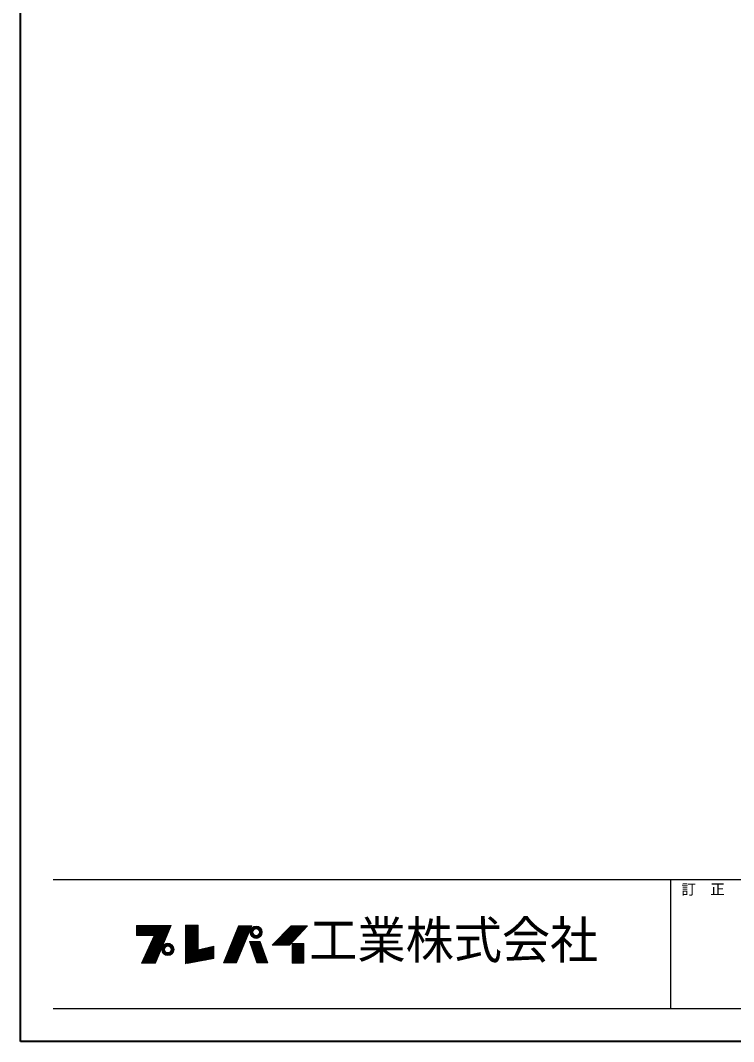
# Model space of a CAD drawing. Units: millimetres at full size, sheet at 1:10; details may follow other scales. Extents: x -2102 to 1948, y -1411 to 1399.
# Drawn here: x -2102 to -1117, y -1411 to -1 of the extents above; entities that cross this region are included whole.
import ezdxf
from ezdxf.enums import TextEntityAlignment as Align

# ---------------------------------------------------------------- set-up
doc = ezdxf.new("R2010")
doc.units = ezdxf.units.MM
doc.header["$LTSCALE"] = 10
doc.layers.add('0-0____1', color=4, linetype='Continuous', lineweight=9)
doc.styles.add('ＭＳ ゴシック', font='')
doc.styles.get('ＭＳ ゴシック').set_extended_font_data('MS Gothic')

msp = doc.modelspace()

# ---------------------------------------------------------------- linework, layer by layer
at = {"layer": '0-0____1', "color": 1, "lineweight": 40}
for p, q in [((-2102.14, -1410.54), (-2102.14, 1399.46)), ((1947.86, -1410.54), (-2102.14, -1410.54))]:
    msp.add_line(p, q, dxfattribs=at)
at = {"layer": '0-0____1', "color": 6, "lineweight": 25}
for p, q in [((-2057.14, -1186.97), (1902.86, -1186.97)), ((-1204.29, -1186.97), (-1204.29, -1365.54)), ((1902.86, -1365.54), (-2057.14, -1365.54))]:
    msp.add_line(p, q, dxfattribs=at)
at = {"layer": '0-0____1', "color": 7, "lineweight": 18}
for p, q in [((-1941.72, -1250.74), (-1894.31, -1250.74)), ((-1941.72, -1251.16), (-1894.48, -1251.16)), ((-1941.72, -1251.79), (-1894.74, -1251.79)), ((-1941.72, -1252.42), (-1895, -1252.42)), ((-1941.72, -1253.05), (-1895.26, -1253.05)), ((-1941.72, -1253.89), (-1895.61, -1253.89)), ((-1895.87, -1254.52), (-1941.72, -1254.52)), ((-1915.68, -1302.4), (-1894.05, -1250.11)), ((-1874.1, -1249.9), (-1874.1, -1303.03)), ((-1856.67, -1249.9), (-1874.1, -1249.9)), ((-1874.1, -1250.74), (-1856.67, -1250.74)), ((-1874.1, -1251.16), (-1856.67, -1251.16)), ((-1874.1, -1251.79), (-1856.67, -1251.79)), ((-1874.1, -1252.42), (-1856.67, -1252.42)), ((-1874.1, -1253.05), (-1856.67, -1253.05)), ((-1874.1, -1253.89), (-1856.67, -1253.89)), ((-1874.1, -1254.52), (-1856.67, -1254.52)), ((-1800.81, -1250.95), (-1821.81, -1301.98)), ((-1803.96, -1301.98), (-1782.75, -1250.95)), ((-1802.28, -1254.52), (-1784.23, -1254.52)), ((-1802.02, -1253.89), (-1783.97, -1253.89)), ((-1801.67, -1253.05), (-1783.62, -1253.05)), ((-1801.41, -1252.42), (-1783.38, -1252.42)), ((-1801.15, -1251.79), (-1783.1, -1251.79)), ((-1800.81, -1250.95), (-1782.75, -1250.95)), ((-1783.5, -1254.52), (-1769.81, -1254.52)), ((-1782.79, -1253.68), (-1770.52, -1253.68)), ((-1781.58, -1252.63), (-1771.73, -1252.63)), ((-1780.1, -1251.79), (-1773.21, -1251.79)), ((-1731.72, -1254.52), (-1709.2, -1254.52)), ((-1731.09, -1253.89), (-1708.62, -1253.89)), ((-1730.46, -1277.41), (-1705.89, -1250.95)), ((-1730.25, -1253.05), (-1707.84, -1253.05)), ((-1729.62, -1252.42), (-1707.25, -1252.42)), ((-1728.99, -1251.79), (-1706.67, -1251.79)), ((-1941.72, -1255.15), (-1896.13, -1255.15)), ((-1941.72, -1255.78), (-1896.39, -1255.78)), ((-1941.72, -1256.41), (-1896.65, -1256.41)), ((-1941.72, -1257.04), (-1896.91, -1257.04)), ((-1941.72, -1257.46), (-1897.09, -1257.46)), ((-1941.72, -1258.3), (-1897.43, -1258.3)), ((-1941.72, -1258.93), (-1897.69, -1258.93)), ((-1941.72, -1259.56), (-1897.96, -1259.56)), ((-1941.72, -1260.19), (-1898.22, -1260.19)), ((-1941.72, -1260.82), (-1898.48, -1260.82)), ((-1941.72, -1261.45), (-1898.74, -1261.45)), ((-1941.72, -1262.08), (-1899, -1262.08)), ((-1941.72, -1262.71), (-1899.26, -1262.71)), ((-1941.72, -1263.34), (-1899.52, -1263.34)), ((-1917.36, -1264.18), (-1941.72, -1264.18)), ((-1935, -1302.4), (-1917.36, -1264.18)), ((-1901.34, -1267.75), (-1919, -1267.75)), ((-1901.08, -1267.12), (-1918.71, -1267.12)), ((-1900.74, -1266.28), (-1918.33, -1266.28)), ((-1900.47, -1265.65), (-1918.03, -1265.65)), ((-1900.13, -1264.81), (-1917.65, -1264.81)), ((-1899.87, -1264.18), (-1917.36, -1264.18)), ((-1874.1, -1255.15), (-1856.67, -1255.15)), ((-1874.1, -1255.78), (-1856.67, -1255.78)), ((-1874.1, -1256.41), (-1856.67, -1256.41)), ((-1874.1, -1257.04), (-1856.67, -1257.04)), ((-1874.1, -1257.46), (-1856.67, -1257.46)), ((-1874.1, -1258.3), (-1856.67, -1258.3)), ((-1874.1, -1258.93), (-1856.67, -1258.93)), ((-1874.1, -1259.56), (-1856.67, -1259.56)), ((-1874.1, -1260.19), (-1856.67, -1260.19)), ((-1874.1, -1260.82), (-1856.67, -1260.82)), ((-1874.1, -1261.45), (-1856.67, -1261.45)), ((-1874.1, -1262.08), (-1856.67, -1262.08)), ((-1874.1, -1262.71), (-1856.67, -1262.71)), ((-1874.1, -1263.34), (-1856.67, -1263.34)), ((-1874.1, -1264.18), (-1856.67, -1264.18)), ((-1874.1, -1264.81), (-1856.67, -1264.81)), ((-1874.1, -1265.65), (-1856.67, -1265.65)), ((-1874.1, -1266.28), (-1856.67, -1266.28)), ((-1874.1, -1267.12), (-1856.67, -1267.12)), ((-1874.1, -1267.75), (-1856.67, -1267.75)), ((-1807.72, -1267.75), (-1789.73, -1267.75)), ((-1807.46, -1267.12), (-1789.47, -1267.12)), ((-1807.11, -1266.28), (-1789.12, -1266.28)), ((-1806.86, -1265.65), (-1788.86, -1265.65)), ((-1806.51, -1264.81), (-1788.51, -1264.81)), ((-1806.25, -1264.18), (-1788.25, -1264.18)), ((-1805.91, -1263.34), (-1787.9, -1263.34)), ((-1805.65, -1262.71), (-1787.63, -1262.71)), ((-1805.39, -1262.08), (-1787.37, -1262.08)), ((-1805.13, -1261.45), (-1787.11, -1261.45)), ((-1804.87, -1260.82), (-1786.85, -1260.82)), ((-1804.59, -1260.19), (-1786.59, -1260.19)), ((-1804.35, -1259.56), (-1786.32, -1259.56)), ((-1804.09, -1258.93), (-1786.06, -1258.93)), ((-1803.83, -1258.3), (-1785.8, -1258.3)), ((-1803.49, -1257.46), (-1785.45, -1257.46)), ((-1803.31, -1257.04), (-1785.28, -1257.04)), ((-1803.05, -1256.41), (-1785.02, -1256.41)), ((-1802.79, -1255.78), (-1784.75, -1255.78)), ((-1802.53, -1255.15), (-1784.49, -1255.15)), ((-1785.16, -1259.56), (-1781.16, -1259.56)), ((-1785.11, -1258.72), (-1781.08, -1258.72)), ((-1785.09, -1260.61), (-1781.03, -1260.61)), ((-1784.94, -1257.67), (-1780.74, -1257.67)), ((-1784.89, -1261.66), (-1780.64, -1261.66)), ((-1784.55, -1256.41), (-1779.87, -1256.41)), ((-1784.55, -1262.71), (-1779.87, -1262.71)), ((-1784.16, -1255.57), (-1778.74, -1255.57)), ((-1784.05, -1263.76), (-1778.27, -1263.76)), ((-1783.34, -1264.81), (-1769.97, -1264.81)), ((-1782.59, -1265.65), (-1770.73, -1265.65)), ((-1780.93, -1266.91), (-1772.39, -1266.91)), ((-1778.93, -1267.75), (-1774.38, -1267.75)), ((-1769.27, -1263.76), (-1775.04, -1263.76)), ((-1769.15, -1255.57), (-1774.58, -1255.57)), ((-1768.76, -1256.41), (-1773.44, -1256.41)), ((-1768.76, -1262.71), (-1773.44, -1262.71)), ((-1768.42, -1261.66), (-1772.68, -1261.66)), ((-1768.37, -1257.67), (-1772.57, -1257.67)), ((-1768.22, -1260.61), (-1772.28, -1260.61)), ((-1768.2, -1258.72), (-1772.24, -1258.72)), ((-1772.16, -1259.56), (-1768.16, -1259.56)), ((-1744.95, -1267.75), (-1721.49, -1267.75)), ((-1744.32, -1267.12), (-1720.9, -1267.12)), ((-1743.48, -1266.28), (-1720.12, -1266.28)), ((-1742.85, -1265.65), (-1719.54, -1265.65)), ((-1742.01, -1264.81), (-1718.76, -1264.81)), ((-1741.38, -1264.18), (-1718.17, -1264.18)), ((-1740.54, -1263.34), (-1717.39, -1263.34)), ((-1739.91, -1262.71), (-1716.81, -1262.71)), ((-1739.28, -1262.08), (-1716.22, -1262.08)), ((-1738.65, -1261.45), (-1715.64, -1261.45)), ((-1738.02, -1260.82), (-1715.05, -1260.82)), ((-1737.39, -1260.19), (-1714.47, -1260.19)), ((-1736.76, -1259.56), (-1713.88, -1259.56)), ((-1736.13, -1258.93), (-1713.24, -1258.93)), ((-1735.5, -1258.3), (-1712.71, -1258.3)), ((-1734.66, -1257.46), (-1711.93, -1257.46)), ((-1734.24, -1257.04), (-1711.54, -1257.04)), ((-1733.61, -1256.41), (-1710.96, -1256.41)), ((-1732.98, -1255.78), (-1710.37, -1255.78)), ((-1732.35, -1255.15), (-1709.79, -1255.15)), ((-1925.79, -1282.45), (-1907.42, -1282.45)), ((-1906.99, -1281.4), (-1925.3, -1281.4)), ((-1906.47, -1280.14), (-1924.72, -1280.14)), ((-1906.03, -1279.09), (-1924.24, -1279.09)), ((-1905.69, -1278.25), (-1923.85, -1278.25)), ((-1905.25, -1277.2), (-1923.37, -1277.2)), ((-1922.98, -1276.36), (-1904.9, -1276.36)), ((-1904.47, -1275.31), (-1922.49, -1275.31)), ((-1904.04, -1274.26), (-1922.01, -1274.26)), ((-1903.69, -1273.42), (-1921.62, -1273.42)), ((-1921.14, -1272.37), (-1903.25, -1272.37)), ((-1902.91, -1271.53), (-1920.75, -1271.53)), ((-1902.56, -1270.69), (-1920.3, -1270.69)), ((-1919.88, -1269.64), (-1902.12, -1269.64)), ((-1901.78, -1268.8), (-1919.49, -1268.8)), ((-1906.91, -1282.45), (-1902.88, -1282.45)), ((-1906.74, -1281.4), (-1902.54, -1281.4)), ((-1906.35, -1280.14), (-1901.67, -1280.14)), ((-1905.85, -1279.09), (-1900.07, -1279.09)), ((-1905.3, -1278.25), (-1891.61, -1278.25)), ((-1904.39, -1277.2), (-1892.53, -1277.2)), ((-1903.38, -1276.36), (-1893.53, -1276.36)), ((-1901.38, -1275.31), (-1895.53, -1275.31)), ((-1891.07, -1279.09), (-1896.84, -1279.09)), ((-1890.56, -1280.14), (-1895.24, -1280.14)), ((-1890.17, -1281.4), (-1894.37, -1281.4)), ((-1890, -1282.45), (-1894.04, -1282.45)), ((-1874.1, -1268.8), (-1856.67, -1268.8)), ((-1874.1, -1269.64), (-1856.67, -1269.64)), ((-1874.1, -1270.69), (-1856.67, -1270.69)), ((-1874.1, -1271.53), (-1856.67, -1271.53)), ((-1874.1, -1272.37), (-1856.67, -1272.37)), ((-1874.1, -1273.42), (-1856.67, -1273.42)), ((-1874.1, -1274.26), (-1856.67, -1274.26)), ((-1874.1, -1275.31), (-1856.67, -1275.31)), ((-1874.1, -1276.36), (-1856.67, -1276.36)), ((-1874.1, -1277.2), (-1856.67, -1277.2)), ((-1874.1, -1278.25), (-1856.67, -1278.25)), ((-1874.1, -1279.09), (-1856.67, -1279.09)), ((-1874.1, -1280.14), (-1856.67, -1280.14)), ((-1874.1, -1281.4), (-1856.67, -1281.4)), ((-1874.1, -1282.45), (-1856.67, -1282.45)), ((-1835.04, -1282.45), (-1851.02, -1282.45)), ((-1835.04, -1281.4), (-1846.32, -1281.4)), ((-1835.04, -1280.14), (-1840.68, -1280.14)), ((-1813.77, -1282.45), (-1795.84, -1282.45)), ((-1813.34, -1281.4), (-1795.4, -1281.4)), ((-1812.82, -1280.14), (-1794.88, -1280.14)), ((-1812.39, -1279.09), (-1794.44, -1279.09)), ((-1812.04, -1278.25), (-1794.09, -1278.25)), ((-1811.61, -1277.2), (-1793.66, -1277.2)), ((-1811.26, -1276.36), (-1793.31, -1276.36)), ((-1810.83, -1275.31), (-1792.87, -1275.31)), ((-1810.4, -1274.26), (-1792.43, -1274.26)), ((-1810.05, -1273.42), (-1792.09, -1273.42)), ((-1809.63, -1272.37), (-1791.65, -1272.37)), ((-1809.28, -1271.53), (-1791.3, -1271.53)), ((-1808.93, -1270.69), (-1790.95, -1270.69)), ((-1808.5, -1269.64), (-1790.51, -1269.64)), ((-1808.15, -1268.8), (-1790.17, -1268.8)), ((-1785.82, -1272.37), (-1771.12, -1272.37)), ((-1785.46, -1273.42), (-1770.73, -1273.42)), ((-1785.17, -1274.26), (-1770.42, -1274.26)), ((-1784.8, -1275.31), (-1770.03, -1275.31)), ((-1784.44, -1276.36), (-1769.65, -1276.36)), ((-1784.14, -1277.2), (-1769.34, -1277.2)), ((-1783.78, -1278.25), (-1768.95, -1278.25)), ((-1783.49, -1279.09), (-1768.64, -1279.09)), ((-1783.12, -1280.14), (-1768.25, -1280.14)), ((-1782.69, -1281.4), (-1767.79, -1281.4)), ((-1782.32, -1282.45), (-1767.4, -1282.45)), ((-1760.28, -1301.77), (-1771.2, -1272.16)), ((-1754.61, -1277.41), (-1730.46, -1277.41)), ((-1753.56, -1276.36), (-1729.48, -1276.36)), ((-1752.51, -1275.31), (-1728.51, -1275.31)), ((-1751.46, -1274.26), (-1727.53, -1274.26)), ((-1750.62, -1273.42), (-1726.75, -1273.42)), ((-1749.57, -1272.37), (-1725.78, -1272.37)), ((-1748.73, -1271.53), (-1725, -1271.53)), ((-1747.89, -1270.69), (-1724.22, -1270.69)), ((-1746.84, -1269.64), (-1723.24, -1269.64)), ((-1746, -1268.8), (-1722.46, -1268.8)), ((-1726.68, -1276.36), (-1710.72, -1276.36)), ((-1726.68, -1277.2), (-1710.72, -1277.2)), ((-1726.68, -1278.25), (-1710.72, -1278.25)), ((-1726.68, -1279.09), (-1710.72, -1279.09)), ((-1726.68, -1280.14), (-1710.72, -1280.14)), ((-1726.68, -1281.4), (-1710.72, -1281.4)), ((-1726.68, -1282.45), (-1710.72, -1282.45)), ((-1913.33, -1296.73), (-1932.38, -1296.73)), ((-1912.9, -1295.68), (-1931.89, -1295.68)), ((-1912.38, -1294.42), (-1931.31, -1294.42)), ((-1912.03, -1293.58), (-1930.93, -1293.58)), ((-1911.59, -1292.53), (-1930.44, -1292.53)), ((-1911.16, -1291.48), (-1929.96, -1291.48)), ((-1910.72, -1290.43), (-1929.47, -1290.43)), ((-1910.29, -1289.38), (-1928.99, -1289.38)), ((-1909.94, -1288.54), (-1928.6, -1288.54)), ((-1909.51, -1287.49), (-1928.11, -1287.49)), ((-1909.07, -1286.44), (-1927.63, -1286.44)), ((-1908.55, -1285.18), (-1927.02, -1285.18)), ((-1908.21, -1284.34), (-1926.66, -1284.34)), ((-1907.77, -1283.29), (-1926.18, -1283.29)), ((-1906.96, -1283.29), (-1902.96, -1283.29)), ((-1906.89, -1284.34), (-1902.83, -1284.34)), ((-1906.74, -1285.18), (-1902.54, -1285.18)), ((-1906.35, -1286.44), (-1901.67, -1286.44)), ((-1905.85, -1287.49), (-1900.07, -1287.49)), ((-1905.14, -1288.54), (-1891.77, -1288.54)), ((-1904.39, -1289.38), (-1892.53, -1289.38)), ((-1903.07, -1290.43), (-1893.84, -1290.43)), ((-1900.73, -1291.48), (-1896.18, -1291.48)), ((-1891.07, -1287.49), (-1896.84, -1287.49)), ((-1890.56, -1286.44), (-1895.24, -1286.44)), ((-1890.17, -1285.18), (-1894.37, -1285.18)), ((-1890.02, -1284.34), (-1894.08, -1284.34)), ((-1893.96, -1283.29), (-1889.96, -1283.29)), ((-1874.1, -1283.29), (-1856.67, -1283.29)), ((-1874.1, -1284.34), (-1835.04, -1284.34)), ((-1874.1, -1285.18), (-1835.04, -1285.18)), ((-1874.1, -1286.44), (-1835.04, -1286.44)), ((-1874.1, -1287.49), (-1835.04, -1287.49)), ((-1874.1, -1288.54), (-1835.04, -1288.54)), ((-1874.1, -1289.38), (-1835.04, -1289.38)), ((-1874.1, -1290.43), (-1835.04, -1290.43)), ((-1874.1, -1291.48), (-1835.04, -1291.48)), ((-1874.1, -1292.53), (-1835.04, -1292.53)), ((-1874.1, -1293.58), (-1835.04, -1293.58)), ((-1874.1, -1294.42), (-1835.04, -1294.42)), ((-1874.1, -1295.68), (-1835.04, -1295.68)), ((-1874.1, -1296.73), (-1839.63, -1296.73)), ((-1835.04, -1283.29), (-1854.79, -1283.29)), ((-1819.65, -1296.73), (-1801.77, -1296.73)), ((-1819.21, -1295.68), (-1801.34, -1295.68)), ((-1818.7, -1294.42), (-1800.81, -1294.42)), ((-1818.35, -1293.58), (-1800.46, -1293.58)), ((-1817.92, -1292.53), (-1800.03, -1292.53)), ((-1817.49, -1291.48), (-1799.59, -1291.48)), ((-1817.05, -1290.43), (-1799.16, -1290.43)), ((-1816.62, -1289.38), (-1798.72, -1289.38)), ((-1816.28, -1288.54), (-1798.37, -1288.54)), ((-1815.84, -1287.49), (-1797.93, -1287.49)), ((-1815.41, -1286.44), (-1797.5, -1286.44)), ((-1814.89, -1285.18), (-1796.97, -1285.18)), ((-1814.55, -1284.34), (-1796.62, -1284.34)), ((-1814.11, -1283.29), (-1796.19, -1283.29)), ((-1782.03, -1283.29), (-1767.09, -1283.29)), ((-1781.66, -1284.34), (-1766.7, -1284.34)), ((-1781.37, -1285.18), (-1766.39, -1285.18)), ((-1780.93, -1286.44), (-1765.93, -1286.44)), ((-1780.57, -1287.49), (-1765.54, -1287.49)), ((-1780.23, -1288.54), (-1765.16, -1288.54)), ((-1779.91, -1289.38), (-1764.85, -1289.38)), ((-1779.55, -1290.43), (-1764.46, -1290.43)), ((-1779.18, -1291.48), (-1764.07, -1291.48)), ((-1778.82, -1292.53), (-1763.68, -1292.53)), ((-1778.45, -1293.58), (-1763.3, -1293.58)), ((-1778.16, -1294.42), (-1762.99, -1294.42)), ((-1777.72, -1295.68), (-1762.52, -1295.68)), ((-1777.29, -1296.73), (-1762.13, -1296.73)), ((-1726.68, -1283.29), (-1710.72, -1283.29)), ((-1726.68, -1284.34), (-1710.72, -1284.34)), ((-1726.68, -1285.18), (-1710.72, -1285.18)), ((-1726.68, -1286.44), (-1710.72, -1286.44)), ((-1726.68, -1287.49), (-1710.72, -1287.49)), ((-1726.68, -1288.54), (-1710.72, -1288.54)), ((-1726.68, -1289.38), (-1710.72, -1289.38)), ((-1726.68, -1290.43), (-1710.72, -1290.43)), ((-1726.68, -1291.48), (-1710.72, -1291.48)), ((-1726.68, -1292.53), (-1710.72, -1292.53)), ((-1726.68, -1293.58), (-1710.72, -1293.58)), ((-1726.68, -1294.42), (-1710.72, -1294.42)), ((-1726.68, -1295.68), (-1710.72, -1295.68)), ((-1726.68, -1296.73), (-1710.72, -1296.73)), ((-1935, -1302.4), (-1915.68, -1302.4)), ((-1915.24, -1301.35), (-1934.51, -1301.35)), ((-1914.72, -1300.09), (-1933.93, -1300.09)), ((-1914.29, -1299.04), (-1933.45, -1299.04)), ((-1913.85, -1297.99), (-1932.96, -1297.99)), ((-1874.1, -1297.99), (-1846.52, -1297.99)), ((-1874.1, -1299.04), (-1852.27, -1299.04)), ((-1874.1, -1300.09), (-1858.01, -1300.09)), ((-1874.1, -1301.35), (-1864.91, -1301.35)), ((-1803.96, -1301.98), (-1821.81, -1301.98)), ((-1821.55, -1301.35), (-1803.69, -1301.35)), ((-1821.03, -1300.09), (-1803.17, -1300.09)), ((-1820.6, -1299.04), (-1802.73, -1299.04)), ((-1820.16, -1297.99), (-1802.3, -1297.99)), ((-1776.92, -1297.99), (-1761.67, -1297.99)), ((-1776.55, -1299.04), (-1761.28, -1299.04)), ((-1776.19, -1300.09), (-1760.9, -1300.09)), ((-1775.75, -1301.35), (-1760.43, -1301.35)), ((-1775.61, -1301.77), (-1760.28, -1301.77)), ((-1726.68, -1297.99), (-1710.72, -1297.99)), ((-1726.68, -1299.04), (-1710.72, -1299.04)), ((-1726.68, -1300.09), (-1710.72, -1300.09)), ((-1726.68, -1301.35), (-1710.72, -1301.35))]:
    msp.add_line(p, q, dxfattribs=at)
for points in [[(-1941.72, -1264.18), (-1941.72, -1250.11), (-1894.05, -1250.11)], [(-1874.1, -1303.03), (-1835.04, -1295.89), (-1835.04, -1278.88), (-1856.67, -1283.71), (-1856.67, -1249.9)], [(-1754.61, -1277.41), (-1728.15, -1250.95), (-1705.89, -1250.95)], [(-1775.61, -1301.77), (-1785.9, -1272.16), (-1771.2, -1272.16)]]:
    msp.add_lwpolyline(points, dxfattribs=at)
msp.add_lwpolyline([(-1726.68, -1275.31), (-1726.68, -1302.4), (-1710.72, -1302.4), (-1710.72, -1275.31)], close=True, dxfattribs=at)
for centre, radius in [((-1776.66, -1259.56), 8.5), ((-1776.66, -1259.56), 4.5), ((-1898.46, -1283.29), 8.5), ((-1898.46, -1283.29), 4.5)]:
    msp.add_circle(centre, radius, dxfattribs=at)

# ---------------------------------------------------------------- texts
at = {"layer": '0-0____1', "color": 7, "style": 'ＭＳ ゴシック'}
msp.add_text('訂\u3000正', height=14.66, dxfattribs=at).set_placement((-1189.29, -1211.97), align=Align.BOTTOM_LEFT)
at = {"layer": '0-0____1', "color": 7, "style": 'ＭＳ ゴシック', "width": 0.95}
msp.add_text('工業株式会社', height=51.32, dxfattribs=at).set_placement((-1703.22, -1311.26), align=Align.BOTTOM_LEFT)

doc.saveas('drawing.dxf')
